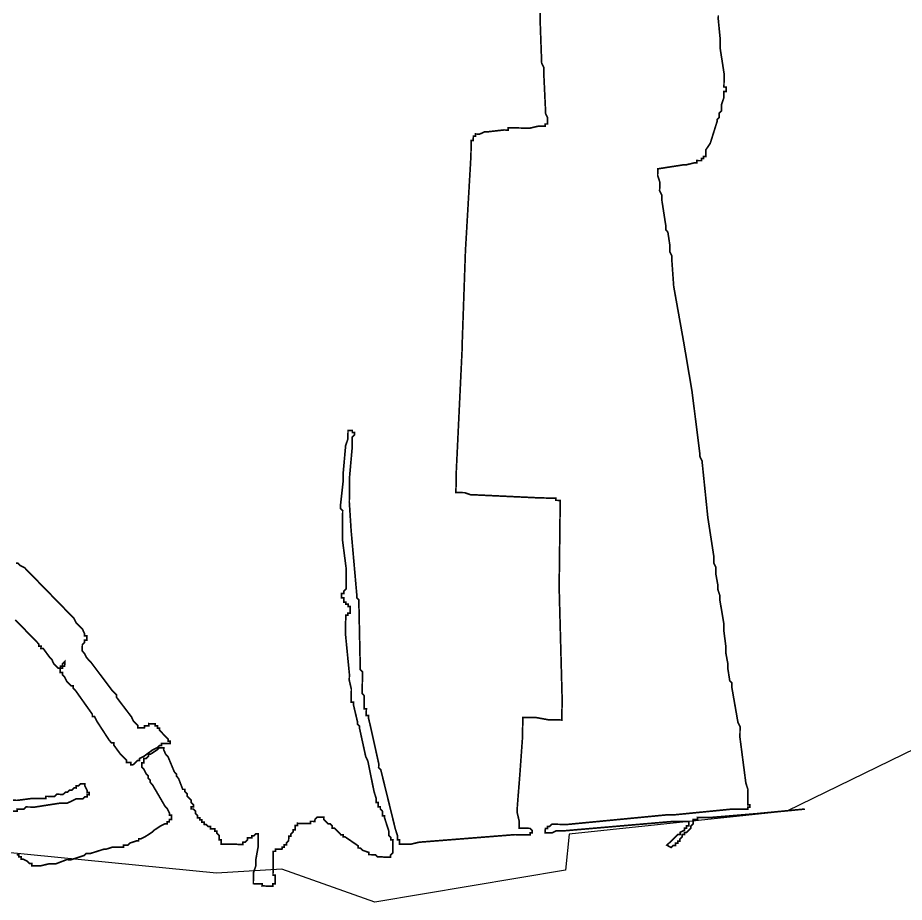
# Model space of a CAD drawing. Header units: metres. Extents: x 260026 to 267842, y 2171640 to 2178220.
# Drawn here: x 261965 to 263582, y 2171850 to 2173463 of the extents above; entities that cross this region are included whole.
import ezdxf

# ---------------------------------------------------------------- set-up
doc = ezdxf.new("R2010")
doc.units = ezdxf.units.M
doc.layers.add('HIGH TIDE LINE', color=6, linetype='Continuous')
doc.layers.add('village', color=3, linetype='Continuous')

msp = doc.modelspace()

# ---------------------------------------------------------------- linework, layer by layer
at = {"layer": 'HIGH TIDE LINE', "lineweight": 35, "const_width": 3}
for points in [[(261962.9, 2171936.6), (261966.8, 2171936.5), (261966.8, 2171932.6), (261970.7, 2171932.5), (261970.7, 2171928.5), (261974.7, 2171928.5), (261982.5, 2171924.4), (261986.5, 2171920.4), (261990.4, 2171920.4), (261990.4, 2171916.4), (261994.3, 2171916.4), (261998.3, 2171916.3), (262002.3, 2171916.3), (262006.2, 2171916.2), (262022.1, 2171920), (262026.1, 2171919.9), (262030.1, 2171919.9), (262034, 2171919.8), (262054, 2171927.5), (262061.9, 2171927.4), (262085.8, 2171935.1), (262089.8, 2171939), (262093.8, 2171938.9), (262097.7, 2171938.9), (262121.6, 2171946.5), (262125.6, 2171946.5), (262137.5, 2171950.3), (262145.5, 2171950.2), (262149.4, 2171950.2), (262153.4, 2171950.1), (262157.4, 2171950.1), (262157.4, 2171954), (262161.4, 2171954), (262165.3, 2171953.9), (262169.3, 2171957.8), (262181.3, 2171961.7), (262185.3, 2171961.6), (262185.3, 2171965.6), (262189.3, 2171965.5), (262197.2, 2171969.4), (262209.2, 2171977.2), (262213.3, 2171981.1), (262225.2, 2171988.9), (262233.2, 2171992.8), (262237.2, 2171992.7), (262237.2, 2171996.7), (262241.2, 2171996.6), (262241.3, 2172000.6), (262245.2, 2172000.5), (262245.3, 2172004.5), (262245.3, 2172008.5), (262241.4, 2172008.5), (262241.4, 2172012.5), (262237.5, 2172020.5), (262233.6, 2172024.5), (262222, 2172044.5), (262210.3, 2172064.4), (262206.4, 2172068.5), (262206.4, 2172072.4), (262202.5, 2172076.4), (262202.6, 2172080.4), (262198.7, 2172084.4), (262194.8, 2172092.4), (262190.9, 2172096.4), (262190.9, 2172100.4), (262191, 2172104.3), (262194.9, 2172104.3), (262195, 2172108.3), (262195, 2172112.2), (262199, 2172112.2), (262203, 2172116.1), (262203.1, 2172120.1), (262207, 2172120), (262219, 2172127.8), (262223, 2172131.7), (262227, 2172131.7), (262231, 2172131.6), (262230.9, 2172127.7), (262234.8, 2172119.7), (262238.7, 2172115.7), (262250.3, 2172087.8), (262254.2, 2172083.7), (262254.1, 2172079.8), (262258, 2172075.8), (262265.7, 2172055.8), (262269.7, 2172055.8), (262269.6, 2172051.8), (262273.6, 2172047.8), (262273.5, 2172043.8), (262277.4, 2172039.8), (262281.3, 2172035.8), (262281.3, 2172031.8), (262285.2, 2172027.8), (262285.2, 2172023.9), (262281.2, 2172023.9), (262281.2, 2172019.9), (262285.1, 2172019.9), (262289, 2172015.9), (262289, 2172011.9), (262292.9, 2172007.9), (262292.9, 2172003.9), (262296.8, 2172003.9), (262296.8, 2171999.9), (262300.7, 2171999.9), (262300.7, 2171995.9), (262304.7, 2171995.9), (262304.6, 2171991.9), (262308.6, 2171991.8), (262312.5, 2171987.8), (262316.5, 2171987.8), (262316.4, 2171983.8), (262320.4, 2171983.8), (262324.3, 2171983.7), (262324.3, 2171979.7), (262328.2, 2171979.7), (262328.2, 2171975.7), (262332.1, 2171971.7), (262332.1, 2171967.8), (262332, 2171963.8), (262336, 2171963.7), (262335.9, 2171959.8), (262335.9, 2171955.8), (262339.9, 2171955.8), (262343.8, 2171955.7), (262351.8, 2171955.6), (262355.7, 2171955.6), (262359.7, 2171955.5), (262363.6, 2171955.5), (262367.6, 2171955.4), (262371.6, 2171955.4), (262375.5, 2171955.3), (262375.6, 2171959.3), (262379.6, 2171959.2), (262383.6, 2171963.2), (262383.6, 2171967.1), (262387.6, 2171967.1), (262391.5, 2171967), (262391.6, 2171971), (262395.6, 2171970.9), (262399.6, 2171974.9), (262403.5, 2171974.8), (262403.5, 2171970.8), (262403.4, 2171966.9), (262403.4, 2171962.9), (262403.3, 2171955), (262403.3, 2171951), (262399, 2171927.3), (262398.9, 2171919.3), (262398.8, 2171915.4), (262394.7, 2171903.5), (262394.7, 2171899.6), (262394.6, 2171891.6), (262394.5, 2171887.7), (262394.5, 2171883.7), (262398.5, 2171883.6), (262402.4, 2171883.6), (262406.4, 2171883.5), (262410.4, 2171883.5), (262410.3, 2171879.5), (262414.3, 2171879.5), (262418.2, 2171879.4), (262422.2, 2171879.4), (262426.2, 2171879.3), (262430.1, 2171879.3), (262430.2, 2171883.3), (262434.1, 2171883.2), (262434.2, 2171887.2), (262434.2, 2171891.1), (262434.3, 2171895.1), (262434.3, 2171899.1), (262430.4, 2171899.1), (262430.4, 2171903.1), (262430.5, 2171907), (262430.5, 2171911), (262430.6, 2171915), (262430.8, 2171930.8), (262430.8, 2171934.8), (262430.9, 2171938.8), (262430.9, 2171942.7), (262434.9, 2171942.7), (262434.9, 2171946.7), (262438.9, 2171946.6), (262442.9, 2171946.6), (262446.8, 2171946.5), (262446.9, 2171950.5), (262450.8, 2171950.4), (262450.9, 2171954.4), (262454.8, 2171954.3), (262454.9, 2171958.3), (262458.9, 2171962.2), (262459, 2171966.2), (262459, 2171970.2), (262463, 2171970.1), (262463, 2171974.1), (262467, 2171978), (262467.1, 2171982), (262471.1, 2171981.9), (262471.1, 2171985.9), (262471.1, 2171989.8), (262475.1, 2171989.8), (262475.2, 2171993.8), (262479.1, 2171993.7), (262483.1, 2171993.7), (262487.1, 2171993.6), (262491, 2171993.6), (262495, 2171993.5), (262499, 2171993.5), (262499, 2171997.4), (262503, 2171997.4), (262506.9, 2171997.3), (262507, 2172001.3), (262511, 2172005.2), (262515, 2172005.2), (262518.9, 2172005.1), (262522.9, 2172005.1), (262522.8, 2172001.1), (262530.7, 2171993.1), (262534.6, 2171993), (262538.6, 2171989), (262538.5, 2171985.1), (262542.5, 2171985), (262554.2, 2171973), (262558.2, 2171972.9), (262558.1, 2171969), (262562.1, 2171968.9), (262585.7, 2171952.7), (262585.7, 2171948.8), (262589.6, 2171948.7), (262593.5, 2171944.7), (262605.4, 2171940.6), (262605.3, 2171936.6), (262609.3, 2171936.6), (262613.3, 2171936.5), (262617.2, 2171936.5), (262621.2, 2171932.5), (262625.1, 2171932.4), (262629.1, 2171932.4), (262633, 2171932.3), (262637, 2171932.3), (262641, 2171932.2), (262644.9, 2171932.2), (262645, 2171936.2), (262649, 2171940.1), (262649.1, 2171944), (262649.1, 2171948), (262649.2, 2171952), (262649.2, 2171955.9), (262649.2, 2171959.9), (262649.3, 2171963.9), (262645.3, 2171963.9), (262645.4, 2171967.9), (262641.5, 2171971.9), (262641.5, 2171975.9), (262641.6, 2171979.8), (262633.9, 2172003.7), (262634, 2172007.7), (262630, 2172007.7), (262630.1, 2172011.7), (262630.1, 2172015.7), (262626.2, 2172019.7), (262626.2, 2172023.7), (262622.3, 2172023.7), (262622.3, 2172027.7), (262622.4, 2172031.6), (262618.4, 2172031.7), (262618.4, 2172035.6), (262618.5, 2172039.6), (262614.7, 2172051.6), (262603.5, 2172107.2), (262599.6, 2172115.2), (262588.3, 2172166.9), (262588.4, 2172170.9), (262584.5, 2172174.9), (262584.5, 2172178.9), (262577, 2172210.7), (262577, 2172214.6), (262573, 2172214.7), (262573.1, 2172218.7), (262573.1, 2172222.6), (262573.3, 2172238.5), (262569.6, 2172254.4), (262569.6, 2172258.4), (262569.7, 2172262.3), (262569.7, 2172266.3), (262562.7, 2172337.8), (262562.8, 2172349.7), (262562.9, 2172357.6), (262562.9, 2172361.6), (262563, 2172365.6), (262563, 2172369.5), (262563.1, 2172373.5), (262567.1, 2172373.4), (262567.1, 2172377.4), (262571.1, 2172377.4), (262571.1, 2172381.3), (262571.2, 2172385.3), (262571.2, 2172389.2), (262567.3, 2172389.3), (262567.3, 2172393.3), (262563.3, 2172393.3), (262563.4, 2172397.3), (262559.4, 2172397.3), (262559.5, 2172401.3), (262559.5, 2172405.3), (262555.6, 2172405.3), (262555.6, 2172409.3), (262555.6, 2172413.2), (262559.6, 2172413.2), (262559.7, 2172417.2), (262563.7, 2172421.1), (262563.7, 2172425), (262563.8, 2172429), (262563.8, 2172433), (262563.9, 2172436.9), (262564, 2172444.9), (262564.1, 2172456.8), (262556.9, 2172512.4), (262557, 2172520.3), (262557, 2172524.3), (262557.5, 2172563.9), (262553.6, 2172568), (262553.6, 2172571.9), (262553.7, 2172575.9), (262558.1, 2172615.5), (262558.2, 2172619.5), (262558.2, 2172623.4), (262558.3, 2172631.4), (262562.9, 2172682.9), (262567, 2172694.7), (262567.1, 2172702.7), (262567.2, 2172706.6), (262567.2, 2172710.6), (262571.2, 2172710.5), (262575.1, 2172710.5), (262575.1, 2172706.5), (262579.1, 2172706.5), (262579, 2172702.5), (262575, 2172698.6), (262575, 2172694.6), (262574.9, 2172690.7), (262574.8, 2172682.7), (262574.8, 2172678.8), (262570.2, 2172627.3), (262569.9, 2172607.4), (262569.9, 2172603.5), (262569.8, 2172599.5), (262569.8, 2172595.5), (262569.6, 2172579.7), (262572.9, 2172528.1), (262583.4, 2172408.9), (262583.3, 2172405), (262587.2, 2172401), (262587.2, 2172397), (262587.1, 2172393), (262589.6, 2172274), (262593.6, 2172270), (262593.5, 2172266), (262593.5, 2172262), (262593.1, 2172230.3), (262597, 2172226.3), (262596.9, 2172222.3), (262596.9, 2172218.4), (262596.8, 2172214.4), (262596.8, 2172210.4), (262596.7, 2172206.5), (262596.7, 2172202.5), (262600.7, 2172202.5), (262600.6, 2172198.5), (262600.6, 2172194.5), (262600.5, 2172190.6), (262604.5, 2172190.5), (262604.4, 2172186.5), (262608.2, 2172170.6), (262623.2, 2172103), (262623.2, 2172099.1), (262623.1, 2172095.1), (262627.1, 2172091.1), (262653.5, 2171983.7), (262657.3, 2171971.7), (262657.2, 2171963.8), (262661.2, 2171963.7), (262661.1, 2171959.8), (262661.1, 2171955.8), (262665.1, 2171955.7), (262669, 2171955.7), (262680.9, 2171955.5), (262696.8, 2171959.3), (262871.5, 2171973.1), (262883.4, 2171972.9), (262895.3, 2171972.8), (262899.3, 2171972.7), (262899.3, 2171976.7), (262903.3, 2171976.6), (262903.3, 2171980.6), (262899.4, 2171984.6), (262895.4, 2171984.7), (262891.5, 2171984.7), (262887.5, 2171984.8), (262883.5, 2171984.8), (262879.6, 2171984.9), (262879.6, 2171988.8), (262879.7, 2171992.8), (262879.7, 2171996.7), (262876, 2172012.7), (262876, 2172016.6), (262876.1, 2172024.6), (262880.8, 2172084), (262885.6, 2172151.4), (262885.7, 2172159.3), (262885.7, 2172163.3), (262885.8, 2172167.2), (262885.9, 2172175.2), (262885.9, 2172179.1), (262886, 2172183.1), (262886, 2172187.1), (262890, 2172187), (262894, 2172187), (262897.9, 2172186.9), (262905.8, 2172186.8), (262909.8, 2172186.8), (262933.6, 2172182.5), (262937.5, 2172182.5), (262945.5, 2172182.4), (262949.4, 2172182.3), (262953.4, 2172182.3), (262957.3, 2172182.2), (262957.4, 2172186.2), (262957.4, 2172190.2), (262957.5, 2172194.1), (262957.5, 2172198.1), (262957.7, 2172210), (262957.8, 2172221.9), (262952.4, 2172424.3), (262952.5, 2172432.2), (262952.6, 2172440.1), (262954, 2172555.1), (262954.1, 2172567), (262954.2, 2172575), (262954.3, 2172578.9), (262954.3, 2172582.9), (262950.4, 2172582.9), (262946.4, 2172583), (262946.4, 2172587), (262934.5, 2172587.1), (262918.7, 2172587.3), (262803.7, 2172592.7), (262799.8, 2172592.7), (262795.8, 2172592.8), (262791.8, 2172592.8), (262780, 2172596.9), (262772.1, 2172597), (262768.1, 2172597.1), (262764.1, 2172597.1), (262764.2, 2172601.1), (262764.2, 2172605), (262764.4, 2172616.9), (262764.6, 2172632.8), (262775.2, 2172854.8), (262775.3, 2172862.7), (262781.4, 2173037.2), (262791.5, 2173211.6), (262791.7, 2173227.5), (262791.8, 2173235.4), (262791.8, 2173239.4), (262795.8, 2173239.3), (262795.8, 2173243.3), (262795.9, 2173247.2), (262799.8, 2173247.2), (262799.9, 2173251.2), (262803.9, 2173251.1), (262807.8, 2173251.1), (262815.8, 2173254.9), (262819.8, 2173254.9), (262851.5, 2173258.5), (262855.5, 2173258.4), (262859.5, 2173258.4), (262859.5, 2173262.3), (262863.5, 2173262.3), (262899.2, 2173261.9), (262915.1, 2173265.6), (262919, 2173265.6), (262923, 2173265.5), (262927, 2173265.5), (262927, 2173269.4), (262931, 2173269.4), (262931, 2173273.4), (262931.1, 2173277.3), (262931.1, 2173281.3), (262927.3, 2173289.3), (262927.4, 2173297.2), (262924.2, 2173364.7), (262924.3, 2173372.6), (262920.5, 2173380.6), (262917.5, 2173463.9), (262917.6, 2173471.9)], [(263242.8, 2173467.9), (263242.7, 2173459.9), (263246.2, 2173424.2), (263246.1, 2173420.2), (263246.1, 2173416.3), (263246, 2173408.3), (263253.4, 2173360.6), (263253.3, 2173356.7), (263253.3, 2173352.7), (263253.2, 2173348.8), (263253.1, 2173340.8), (263253.1, 2173336.9), (263257, 2173336.8), (263257, 2173332.8), (263256.9, 2173328.9), (263253, 2173328.9), (263252.9, 2173325), (263252.8, 2173317), (263248.7, 2173305.2), (263248.7, 2173301.2), (263248.6, 2173297.2), (263248.6, 2173293.3), (263244.5, 2173289.4), (263244.5, 2173285.4), (263244.5, 2173281.4), (263240.4, 2173277.5), (263240.4, 2173273.5), (263228, 2173234), (263219.9, 2173222.2), (263219.9, 2173218.3), (263219.8, 2173214.3), (263219.8, 2173210.3), (263215.8, 2173210.4), (263215.8, 2173206.4), (263211.8, 2173206.5), (263211.8, 2173202.5), (263207.8, 2173202.5), (263203.8, 2173202.6), (263203.8, 2173198.6), (263199.8, 2173198.7), (263183.9, 2173194.9), (263179.9, 2173195), (263132.3, 2173187.6), (263132.1, 2173175.7), (263135.9, 2173163.8), (263135.8, 2173155.8), (263135.8, 2173151.9), (263135.7, 2173147.9), (263139.6, 2173139.9), (263139.6, 2173135.9), (263139.5, 2173132), (263146.9, 2173084.3), (263146.8, 2173080.3), (263146.8, 2173076.4), (263150.7, 2173072.3), (263154.3, 2173048.5), (263154.3, 2173044.5), (263154.3, 2173040.6), (263154.2, 2173036.6), (263158.1, 2173028.6), (263158, 2173024.7), (263158, 2173020.7), (263161.4, 2172973), (263179.9, 2172869.7), (263194.7, 2172782.2), (263209.2, 2172667), (263209.1, 2172663.1), (263213, 2172655.1), (263223.6, 2172551.8), (263234.6, 2172480.3), (263234.6, 2172476.3), (263234.5, 2172472.4), (263234.5, 2172468.4), (263238.4, 2172460.4), (263238.3, 2172456.5), (263238.3, 2172452.5), (263238.2, 2172448.5), (263241.9, 2172428.6), (263241.9, 2172424.7), (263241.8, 2172420.7), (263245.7, 2172408.8), (263245.6, 2172400.8), (263253, 2172357.1), (263252.9, 2172353.1), (263252.9, 2172349.2), (263252.8, 2172345.2), (263256.4, 2172317.4), (263256.4, 2172309.5), (263256.3, 2172305.5), (263260, 2172285.6), (263260, 2172281.7), (263259.9, 2172277.7), (263263.6, 2172253.8), (263267.5, 2172249.8), (263267.5, 2172245.9), (263267.4, 2172241.9), (263278.5, 2172178.3), (263282.4, 2172170.3), (263282.3, 2172158.4), (263282.2, 2172154.5), (263282.2, 2172150.5), (263293, 2172067.1), (263296.9, 2172055.1), (263296.7, 2172043.2), (263296.7, 2172039.2), (263296.6, 2172031.3), (263296.5, 2172027.3), (263300.5, 2172027.3), (263300.4, 2172023.3), (263296.5, 2172023.4), (263296.4, 2172019.4), (263292.5, 2172019.5), (263288.5, 2172019.5), (263280.6, 2172019.6), (263276.6, 2172019.7), (263268.7, 2172019.8), (263161.5, 2172009.2), (263153.5, 2172009.3), (263149.6, 2172009.3), (262966.9, 2171991.7), (262955, 2171991.9), (262947.1, 2171992), (262943.1, 2171992), (262939.2, 2171992.1), (262935.1, 2171988.1), (262931.2, 2171988.2), (262931.1, 2171984.2), (262927.2, 2171984.3), (262927.1, 2171980.3), (262927.1, 2171976.3), (262931, 2171976.3), (262935, 2171976.2), (262939, 2171976.2), (262946.9, 2171980.1), (262958.8, 2171979.9), (263161.3, 2171997.3), (263169.2, 2171997.2), (263177.2, 2171997.1), (263181.1, 2171997), (263185.1, 2171997), (263189.1, 2171996.9), (263189, 2171993), (263189, 2171989), (263185, 2171989), (263185, 2171985.1), (263181, 2171985.1), (263180.9, 2171981.2), (263173, 2171977.3), (263172.9, 2171973.3), (263169, 2171973.4), (263164.9, 2171969.5), (263160.9, 2171965.5), (263152.9, 2171957.7), (263148.9, 2171953.8), (263156.8, 2171949.7), (263160.8, 2171953.6), (263164.7, 2171953.6), (263164.8, 2171957.6), (263168.8, 2171957.5), (263168.8, 2171961.5), (263172.8, 2171961.4), (263172.8, 2171965.4), (263176.8, 2171969.3), (263176.9, 2171973.3), (263180.9, 2171973.2), (263180.9, 2171977.2), (263184.9, 2171977.1), (263188.9, 2171981.1), (263192.9, 2171985), (263192.9, 2171988.9), (263197, 2171992.9), (263197, 2171996.8), (263197.1, 2172000.8), (263201, 2172000.8), (263205, 2172000.7), (263205, 2172004.7), (263209, 2172004.6), (263213, 2172004.6), (263220.9, 2172004.5), (263228.8, 2172004.4), (263312.2, 2172011.3), (263400.6, 2172019.8)], [(261961.4, 2172468.1), (261965.4, 2172468.1), (261969.3, 2172464), (261977.2, 2172460), (261981.1, 2172456), (261992.9, 2172443.9), (261996.8, 2172439.9), (262000.7, 2172435.9), (262028.1, 2172407.8), (262032, 2172403.8), (262035.9, 2172399.8), (262055.5, 2172379.7), (262059.4, 2172375.7), (262063.4, 2172371.7), (262067.3, 2172367.7), (262071.1, 2172359.7), (262079, 2172351.6), (262082.9, 2172347.6), (262086.8, 2172339.6), (262086.7, 2172335.7), (262090.7, 2172335.6), (262090.6, 2172331.7), (262090.6, 2172327.7), (262086.6, 2172327.7), (262086.6, 2172323.8), (262082.6, 2172319.9), (262082.5, 2172315.9), (262082.5, 2172311.9), (262082.4, 2172308), (262086.3, 2172304), (262090.2, 2172296), (262098, 2172287.9), (262137.1, 2172235.9), (262141, 2172231.9), (262144.9, 2172227.9), (262144.8, 2172223.9), (262172.2, 2172187.9), (262176, 2172179.9), (262179.9, 2172175.9), (262183.9, 2172171.9), (262183.8, 2172167.9), (262187.8, 2172167.8), (262191.7, 2172167.8), (262195.7, 2172167.7), (262195.8, 2172171.7), (262199.7, 2172171.7), (262203.7, 2172171.6), (262203.7, 2172175.6), (262207.7, 2172175.5), (262211.7, 2172175.5), (262215.6, 2172175.4), (262215.6, 2172171.5), (262219.5, 2172171.4), (262219.5, 2172167.5), (262223.5, 2172167.4), (262223.4, 2172163.4), (262231.3, 2172155.4), (262239.1, 2172147.4), (262239, 2172143.4), (262243, 2172143.4), (262243, 2172139.4), (262239, 2172139.5), (262235, 2172139.5), (262231.1, 2172139.6), (262227.1, 2172139.6), (262227, 2172135.6), (262223.1, 2172135.7), (262219.1, 2172131.8), (262211.1, 2172127.9), (262195.1, 2172116.2), (262187.1, 2172112.3), (262187, 2172108.4), (262183.1, 2172108.4), (262179.1, 2172104.5), (262175.1, 2172100.6), (262171.1, 2172100.6), (262171.1, 2172104.6), (262167.2, 2172104.6), (262163.2, 2172104.7), (262163.3, 2172108.6), (262159.3, 2172112.7), (262155.4, 2172116.7), (262151.5, 2172120.7), (262139.8, 2172136.7), (262139.9, 2172140.7), (262135.9, 2172140.7), (262132, 2172144.7), (262108.6, 2172180.7), (262104.7, 2172188.7), (262100.8, 2172188.7), (262100.8, 2172192.7), (262069.6, 2172236.7), (262065.7, 2172240.7), (262065.8, 2172244.7), (262061.8, 2172244.8), (262054, 2172252.8), (262050.1, 2172260.8), (262046.2, 2172264.8), (262046.2, 2172268.7), (262042.3, 2172268.8), (262042.3, 2172272.8), (262042.4, 2172276.7), (262046.3, 2172276.7), (262046.4, 2172280.6), (262050.3, 2172280.6), (262050.4, 2172284.6), (262050.4, 2172288.5), (262046.4, 2172284.6), (262046.4, 2172280.6), (262042.4, 2172280.7), (262042.4, 2172276.7), (262038.4, 2172276.8), (262034.5, 2172280.8), (262030.6, 2172284.8), (262026.7, 2172292.8), (262022.8, 2172296.8), (262011.1, 2172312.8), (262007.1, 2172312.9), (262007.2, 2172316.8), (262003.2, 2172316.9), (262003.2, 2172320.8), (261964.1, 2172361), (261960.2, 2172365)], [(261956.1, 2172035.8), (261964.1, 2172035.7), (261991.9, 2172039.3), (261995.8, 2172039.3), (261999.8, 2172039.2), (262003.8, 2172039.2), (262007.7, 2172039.2), (262011.7, 2172039.1), (262015.7, 2172039.1), (262015.7, 2172043), (262019.7, 2172043), (262023.6, 2172042.9), (262027.6, 2172042.9), (262031.6, 2172042.8), (262035.6, 2172046.7), (262039.6, 2172046.7), (262043.5, 2172046.6), (262047.5, 2172046.6), (262051.5, 2172050.5), (262055.5, 2172050.5), (262059.5, 2172054.4), (262063.4, 2172054.3), (262067.5, 2172058.3), (262071.4, 2172058.2), (262071.5, 2172062.2), (262075.4, 2172062.1), (262079.5, 2172066), (262083.4, 2172066), (262087.4, 2172065.9), (262087.3, 2172062), (262091.2, 2172054), (262091.2, 2172050), (262095.1, 2172050), (262095.1, 2172046), (262091.1, 2172046.1), (262091.1, 2172042.1), (262087.1, 2172042.1), (262083.1, 2172038.2), (262071.2, 2172038.4), (262055.2, 2172030.6), (262051.3, 2172030.7), (262047.3, 2172030.7), (262043.3, 2172030.8), (261995.6, 2172023.4), (261991.7, 2172023.5), (261979.8, 2172023.6), (261975.8, 2172019.7), (261971.8, 2172019.8), (261967.8, 2172019.8), (261963.9, 2172019.9), (261963.8, 2172015.9), (261955.9, 2172016)]]:
    msp.add_lwpolyline(points, dxfattribs=at)
at = {"layer": 'village', "color": 3}
msp.add_polyline3d([(263650, 2172153.2, 0), (263367.9, 2172016.2, 0), (262970.6, 2171974.3, 0), (262964, 2171908.2, 0), (262616.1, 2171849.8, 0), (262446.7, 2171910.1, 0), (262327.3, 2171902.8, 0), (261692.5, 2171965.2, 0), (261701.4, 2172088, 0), (261750.8, 2172301, 0), (261677.3, 2172361, 0), (261400.2, 2172498.9, 0), (261456.6, 2172561.2, 0), (261346.1, 2172631.2, 0), (261216.3, 2172742.3, 0), (260804.5, 2172958.8, 0), (260753.7, 2172942.8, 0), (260681.1, 2172942.7, 0), (260540.7, 2173125.7, 0), (260441.8, 2173348.6, 0), (260347.4, 2173622.3, 0)], dxfattribs=at)

doc.saveas('drawing.dxf')
